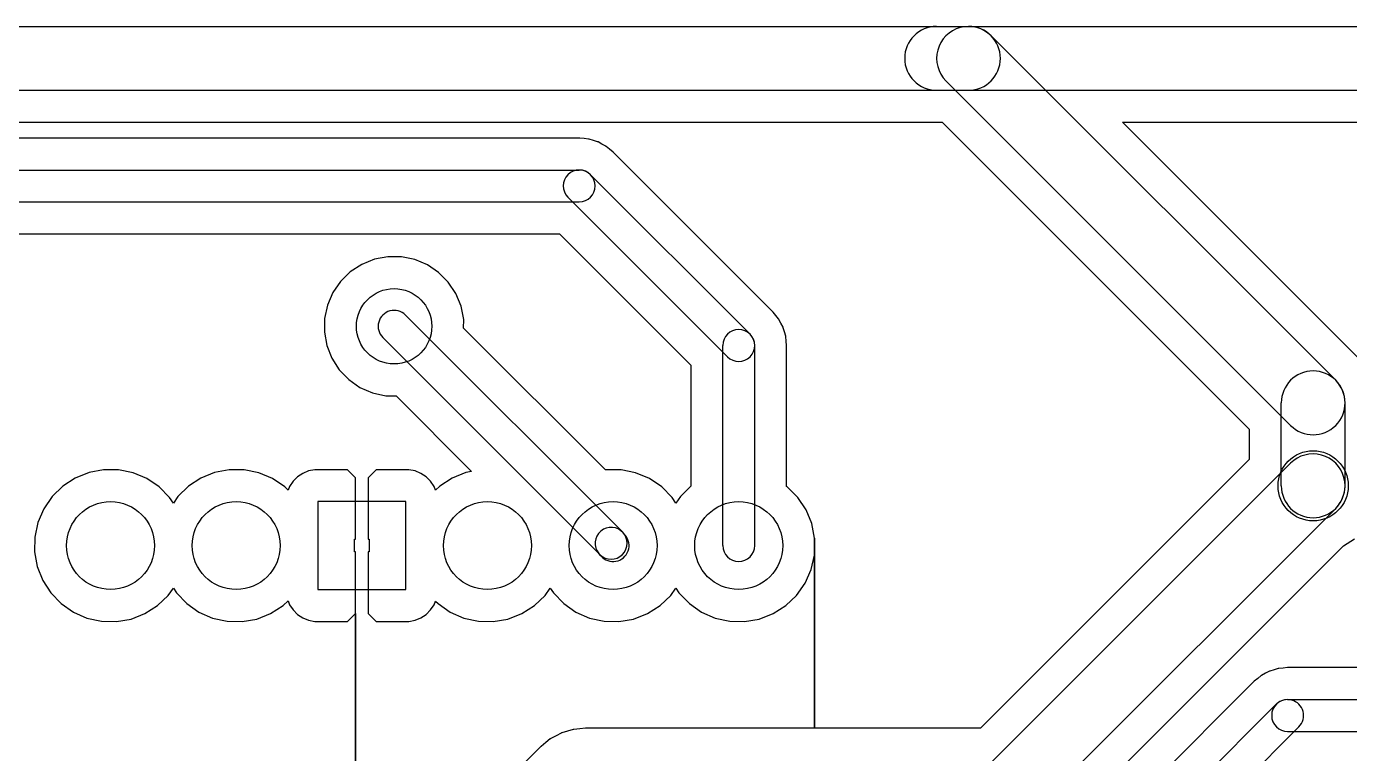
# Model space of a CAD drawing. Extents: x 10 to 213, y -213 to -15.
# Drawn here: x 87.43 to 113.75, y -100.58 to -86.11 of the extents above; entities that cross this region are included whole.
import ezdxf

# ---------------------------------------------------------------- set-up
doc = ezdxf.new("R2010")
doc.units = 0
doc.header["$MEASUREMENT"] = 0
doc.layers.add('BLACK', color=250, linetype='CONTINUOUS')

msp = doc.modelspace()

# ---------------------------------------------------------------- linework, layer by layer
at = {"layer": 'BLACK'}
for p, q in [((72.009, -86.106), (106.172, -86.106)), ((105.537, -86.106), (106.172, -86.106)), ((105.537, -86.106), (131.191, -86.106)), ((113.479, -93.15), (106.621, -86.292)), ((72.009, -87.376), (106.172, -87.376)), ((105.537, -87.376), (106.172, -87.376)), ((105.537, -87.376), (131.191, -87.376)), ((112.581, -94.048), (105.723, -87.19)), ((72.5351, -88.011), (105.537, -88.011)), ((72.5351, -88.011), (105.537, -88.011)), ((105.537, -88.011), (105.646, -88.011)), ((105.537, -88.011), (105.646, -88.011)), ((105.646, -88.011), (111.76, -94.1251)), ((105.646, -88.011), (111.76, -94.1251)), ((113.928, -92.701), (109.238, -88.011)), ((109.238, -88.011), (130.665, -88.011)), ((113.928, -92.701), (109.238, -88.011)), ((109.238, -88.011), (130.665, -88.011)), ((98.425, -88.3285), (85.979, -88.3285)), ((98.425, -88.3285), (85.979, -88.3285)), ((98.4282, -88.3285), (98.425, -88.3285)), ((98.4282, -88.3285), (98.425, -88.3285)), ((98.4283, -88.3285), (98.4282, -88.3285)), ((98.4283, -88.3285), (98.4282, -88.3285)), ((98.4285, -88.3285), (98.4283, -88.3285)), ((98.4285, -88.3285), (98.4283, -88.3285)), ((98.4383, -88.3286), (98.4285, -88.3285)), ((98.4383, -88.3286), (98.4285, -88.3285)), ((98.5258, -88.3384), (98.4383, -88.3286)), ((98.5258, -88.3384), (98.4383, -88.3286)), ((98.6133, -88.3473), (98.5258, -88.3384)), ((98.6133, -88.3473), (98.5258, -88.3384)), ((98.6181, -88.3488), (98.6133, -88.3473)), ((98.6181, -88.3488), (98.6133, -88.3473)), ((98.623, -88.3493), (98.6181, -88.3488)), ((98.623, -88.3493), (98.6181, -88.3488)), ((98.7069, -88.3759), (98.623, -88.3493)), ((98.7069, -88.3759), (98.623, -88.3493)), ((98.791, -88.4016), (98.7069, -88.3759)), ((98.791, -88.4016), (98.7069, -88.3759)), ((98.7955, -88.404), (98.791, -88.4016)), ((98.7955, -88.404), (98.791, -88.4016)), ((98.8002, -88.4055), (98.7955, -88.404)), ((98.8002, -88.4055), (98.7955, -88.404)), ((98.8773, -88.4479), (98.8002, -88.4055)), ((98.8773, -88.4479), (98.8002, -88.4055)), ((98.9549, -88.4895), (98.8773, -88.4479)), ((98.9549, -88.4895), (98.8773, -88.4479)), ((98.9587, -88.4927), (98.9549, -88.4895)), ((98.9587, -88.4927), (98.9549, -88.4895)), ((98.9631, -88.4951), (98.9587, -88.4927)), ((98.9631, -88.4951), (98.9587, -88.4927)), ((99.0305, -88.5516), (98.9631, -88.4951)), ((99.0305, -88.5516), (98.9631, -88.4951)), ((99.0985, -88.6075), (99.0305, -88.5516)), ((99.0985, -88.6075), (99.0305, -88.5516)), ((102.274, -91.7825), (99.0985, -88.6075)), ((102.274, -91.7825), (99.0985, -88.6075)), ((85.979, -88.9635), (98.425, -88.9635)), ((98.6495, -89.0565), (101.825, -92.2315)), ((98.2005, -89.5055), (101.375, -92.6805)), ((85.979, -89.5985), (98.425, -89.5985)), ((86.3735, -90.2335), (98.0305, -90.2335)), ((86.3735, -90.2335), (98.0305, -90.2335)), ((98.0305, -90.2335), (100.648, -92.8505)), ((98.0305, -90.2335), (100.648, -92.8505)), ((94.3491, -90.7399), (94.0972, -90.8417)), ((94.3491, -90.7399), (94.0972, -90.8417)), ((94.6159, -90.689), (94.3491, -90.7399)), ((94.6159, -90.689), (94.3491, -90.7399)), ((94.8875, -90.6909), (94.6159, -90.689)), ((94.8875, -90.6909), (94.6159, -90.689)), ((95.1535, -90.7455), (94.8875, -90.6909)), ((95.1535, -90.7455), (94.8875, -90.6909)), ((95.4039, -90.8508), (95.1535, -90.7455)), ((95.4039, -90.8508), (95.1535, -90.7455)), ((93.87, -90.9904), (93.6759, -91.1804)), ((93.87, -90.9904), (93.6759, -91.1804)), ((94.0972, -90.8417), (93.87, -90.9904)), ((94.0972, -90.8417), (93.87, -90.9904)), ((95.6291, -91.0027), (95.4039, -90.8508)), ((95.6291, -91.0027), (95.4039, -90.8508)), ((95.8205, -91.1954), (95.6291, -91.0027)), ((95.8205, -91.1954), (95.6291, -91.0027)), ((93.6759, -91.1804), (93.5224, -91.4045)), ((93.6759, -91.1804), (93.5224, -91.4045)), ((95.9708, -91.4216), (95.8205, -91.1954)), ((95.9708, -91.4216), (95.8205, -91.1954)), ((93.5224, -91.4045), (93.4154, -91.6542)), ((93.5224, -91.4045), (93.4154, -91.6542)), ((96.0743, -91.6728), (95.9708, -91.4216)), ((96.0743, -91.6728), (95.9708, -91.4216)), ((93.4154, -91.6542), (93.359, -91.9199)), ((93.4154, -91.6542), (93.359, -91.9199)), ((99.2845, -96.1685), (94.9665, -91.8505)), ((96.1271, -91.9392), (96.0743, -91.6728)), ((96.1271, -91.9392), (96.0743, -91.6728)), ((102.276, -91.7847), (102.274, -91.7825)), ((102.276, -91.7847), (102.274, -91.7825)), ((102.276, -91.7848), (102.276, -91.7847)), ((102.276, -91.7848), (102.276, -91.7847)), ((102.276, -91.785), (102.276, -91.7848)), ((102.276, -91.785), (102.276, -91.7848)), ((102.283, -91.792), (102.276, -91.785)), ((102.283, -91.792), (102.276, -91.785)), ((102.338, -91.8608), (102.283, -91.792)), ((102.338, -91.8608), (102.283, -91.792)), ((102.393, -91.9289), (102.338, -91.8608)), ((102.393, -91.9289), (102.338, -91.8608)), ((93.359, -91.9199), (93.3552, -92.1915)), ((93.359, -91.9199), (93.3552, -92.1915)), ((96.1247, -92.1106), (96.1271, -91.9392)), ((96.1247, -92.1106), (96.1271, -91.9392)), ((98.9461, -94.9321), (96.1247, -92.1106)), ((98.9461, -94.9321), (96.1247, -92.1106)), ((102.396, -91.9333), (102.393, -91.9289)), ((102.396, -91.9333), (102.393, -91.9289)), ((102.399, -91.9372), (102.396, -91.9333)), ((102.399, -91.9372), (102.396, -91.9333)), ((102.439, -92.0154), (102.399, -91.9372)), ((102.439, -92.0154), (102.399, -91.9372)), ((102.481, -92.093), (102.439, -92.0154)), ((102.481, -92.093), (102.439, -92.0154)), ((102.482, -92.0978), (102.481, -92.093)), ((102.482, -92.0978), (102.481, -92.093)), ((102.484, -92.1023), (102.482, -92.0978)), ((102.484, -92.1023), (102.482, -92.0978)), ((102.509, -92.1868), (102.484, -92.1023)), ((102.509, -92.1868), (102.484, -92.1023)), ((93.3552, -92.1915), (93.4042, -92.4586)), ((93.3552, -92.1915), (93.4042, -92.4586)), ((98.8355, -96.6175), (94.5175, -92.2995)), ((102.534, -92.271), (102.509, -92.1868)), ((102.534, -92.271), (102.509, -92.1868)), ((102.535, -92.276), (102.534, -92.271)), ((102.535, -92.276), (102.534, -92.271)), ((102.536, -92.2808), (102.535, -92.276)), ((102.536, -92.2808), (102.535, -92.276)), ((102.544, -92.3684), (102.536, -92.2808)), ((102.544, -92.3684), (102.536, -92.2808)), ((102.553, -92.456), (102.544, -92.3684)), ((102.553, -92.456), (102.544, -92.3684)), ((93.4042, -92.4586), (93.5042, -92.7111)), ((93.4042, -92.4586), (93.5042, -92.7111)), ((101.283, -96.44), (101.283, -92.456)), ((101.918, -96.44), (101.918, -92.456)), ((102.553, -95.261), (102.553, -92.456)), ((102.553, -95.261), (102.553, -92.456)), ((93.5042, -92.7111), (93.6513, -92.9395)), ((93.5042, -92.7111), (93.6513, -92.9395)), ((100.648, -92.8505), (100.648, -95.2592)), ((100.648, -92.8505), (100.648, -95.2592)), ((93.6513, -92.9395), (93.84, -93.1348)), ((93.6513, -92.9395), (93.84, -93.1348)), ((93.84, -93.1348), (94.063, -93.2898)), ((93.84, -93.1348), (94.063, -93.2898)), ((94.063, -93.2898), (94.3119, -93.3986)), ((94.063, -93.2898), (94.3119, -93.3986)), ((94.3119, -93.3986), (94.5772, -93.4569)), ((94.3119, -93.3986), (94.5772, -93.4569)), ((94.5772, -93.4569), (94.7811, -93.4612)), ((94.5772, -93.4569), (94.7811, -93.4612)), ((94.7811, -93.4612), (96.2831, -94.9632)), ((94.7811, -93.4612), (96.2831, -94.9632)), ((112.395, -95.25), (112.395, -93.599)), ((113.665, -95.25), (113.665, -93.599)), ((111.76, -94.1251), (111.76, -94.7239)), ((111.76, -94.1251), (111.76, -94.7239)), ((111.76, -94.7239), (106.408, -100.076)), ((111.76, -94.7239), (106.408, -100.076)), ((88.6716, -94.9844), (88.397, -95.0954)), ((88.6716, -94.9844), (88.397, -95.0954)), ((88.9625, -94.9289), (88.6716, -94.9844)), ((88.9625, -94.9289), (88.6716, -94.9844)), ((89.2586, -94.931), (88.9625, -94.9289)), ((89.2586, -94.931), (88.9625, -94.9289)), ((89.5487, -94.9906), (89.2586, -94.931)), ((89.5487, -94.9906), (89.2586, -94.931)), ((89.8217, -95.1053), (89.5487, -94.9906)), ((89.8217, -95.1053), (89.5487, -94.9906)), ((91.1716, -94.9844), (90.897, -95.0954)), ((91.1716, -94.9844), (90.897, -95.0954)), ((91.4625, -94.9289), (91.1716, -94.9844)), ((91.4625, -94.9289), (91.1716, -94.9844)), ((91.7586, -94.931), (91.4625, -94.9289)), ((91.7586, -94.931), (91.4625, -94.9289)), ((92.0487, -94.9906), (91.7586, -94.931)), ((92.0487, -94.9906), (91.7586, -94.931)), ((92.3217, -95.1053), (92.0487, -94.9906)), ((92.3217, -95.1053), (92.0487, -94.9906)), ((92.9254, -95.0016), (92.8217, -95.0705)), ((92.9254, -95.0016), (92.8217, -95.0705)), ((93.0406, -94.9542), (92.9254, -95.0016)), ((93.0406, -94.9542), (92.9254, -95.0016)), ((93.1627, -94.93), (93.0406, -94.9542)), ((93.1627, -94.93), (93.0406, -94.9542)), ((93.8143, -94.93), (93.1627, -94.93)), ((93.8143, -94.93), (93.1627, -94.93)), ((93.973, -95.0888), (93.8143, -94.93)), ((93.973, -95.0888), (93.8143, -94.93)), ((94.3858, -94.93), (94.227, -95.0888)), ((94.3858, -94.93), (94.227, -95.0888)), ((95.0373, -94.93), (94.3858, -94.93)), ((95.0373, -94.93), (94.3858, -94.93)), ((95.1594, -94.9542), (95.0373, -94.93)), ((95.1594, -94.9542), (95.0373, -94.93)), ((95.2746, -95.0016), (95.1594, -94.9542)), ((95.2746, -95.0016), (95.1594, -94.9542)), ((95.3783, -95.0705), (95.2746, -95.0016)), ((95.3783, -95.0705), (95.2746, -95.0016)), ((96.1716, -94.9844), (95.897, -95.0954)), ((96.1716, -94.9844), (95.897, -95.0954)), ((96.2831, -94.9632), (96.1716, -94.9844)), ((96.2831, -94.9632), (96.1716, -94.9844)), ((98.9625, -94.9289), (98.9461, -94.9321)), ((98.9625, -94.9289), (98.9461, -94.9321)), ((99.2586, -94.931), (98.9625, -94.9289)), ((99.2586, -94.931), (98.9625, -94.9289)), ((99.5487, -94.9906), (99.2586, -94.931)), ((99.5487, -94.9906), (99.2586, -94.931)), ((99.8217, -95.1053), (99.5487, -94.9906)), ((99.8217, -95.1053), (99.5487, -94.9906)), ((106.485, -100.897), (112.581, -94.801)), ((88.1493, -95.2575), (87.9377, -95.4647)), ((88.1493, -95.2575), (87.9377, -95.4647)), ((88.397, -95.0954), (88.1493, -95.2575)), ((88.397, -95.0954), (88.1493, -95.2575)), ((90.0672, -95.2709), (89.8217, -95.1053)), ((90.0672, -95.2709), (89.8217, -95.1053)), ((90.2758, -95.481), (90.0672, -95.2709)), ((90.2758, -95.481), (90.0672, -95.2709)), ((90.6493, -95.2575), (90.4377, -95.4647)), ((90.6493, -95.2575), (90.4377, -95.4647)), ((90.897, -95.0954), (90.6493, -95.2575)), ((90.897, -95.0954), (90.6493, -95.2575)), ((92.5672, -95.2709), (92.3217, -95.1053)), ((92.5672, -95.2709), (92.3217, -95.1053)), ((92.6322, -95.3364), (92.5672, -95.2709)), ((92.6322, -95.3364), (92.5672, -95.2709)), ((92.6637, -95.2615), (92.6322, -95.3364)), ((92.6637, -95.2615), (92.6322, -95.3364)), ((92.7334, -95.1583), (92.6637, -95.2615)), ((92.7334, -95.1583), (92.6637, -95.2615)), ((92.8217, -95.0705), (92.7334, -95.1583)), ((92.8217, -95.0705), (92.7334, -95.1583)), ((93.973, -96.313), (93.973, -95.0888)), ((93.973, -96.313), (93.973, -95.0888)), ((94.227, -95.0888), (94.227, -96.313)), ((94.227, -95.0888), (94.227, -96.313)), ((95.4666, -95.1583), (95.3783, -95.0705)), ((95.4666, -95.1583), (95.3783, -95.0705)), ((95.5363, -95.2615), (95.4666, -95.1583)), ((95.5363, -95.2615), (95.4666, -95.1583)), ((95.568, -95.337), (95.5363, -95.2615)), ((95.568, -95.337), (95.5363, -95.2615)), ((95.6493, -95.2575), (95.568, -95.337)), ((95.6493, -95.2575), (95.568, -95.337)), ((95.897, -95.0954), (95.6493, -95.2575)), ((95.897, -95.0954), (95.6493, -95.2575)), ((100.067, -95.2709), (99.8217, -95.1053)), ((100.067, -95.2709), (99.8217, -95.1053)), ((100.276, -95.481), (100.067, -95.2709)), ((100.276, -95.481), (100.067, -95.2709)), ((100.648, -95.2592), (100.438, -95.4647)), ((100.648, -95.2592), (100.438, -95.4647)), ((102.567, -95.2709), (102.553, -95.261)), ((102.567, -95.2709), (102.553, -95.261)), ((102.776, -95.481), (102.567, -95.2709)), ((102.776, -95.481), (102.567, -95.2709)), ((87.9377, -95.4647), (87.7704, -95.709)), ((87.9377, -95.4647), (87.7704, -95.709)), ((90.35, -95.5927), (90.2758, -95.481)), ((90.35, -95.5927), (90.2758, -95.481)), ((90.4377, -95.4647), (90.35, -95.5927)), ((90.4377, -95.4647), (90.35, -95.5927)), ((94.975, -95.565), (93.225, -95.565)), ((93.225, -95.565), (93.225, -97.315)), ((94.975, -97.315), (94.975, -95.565)), ((100.35, -95.5927), (100.276, -95.481)), ((100.35, -95.5927), (100.276, -95.481)), ((100.438, -95.4647), (100.35, -95.5927)), ((100.438, -95.4647), (100.35, -95.5927)), ((102.94, -95.7277), (102.776, -95.481)), ((102.94, -95.7277), (102.776, -95.481)), ((87.7704, -95.709), (87.6537, -95.9812)), ((87.7704, -95.709), (87.6537, -95.9812)), ((103.053, -96.0015), (102.94, -95.7277)), ((103.053, -96.0015), (102.94, -95.7277)), ((107.383, -101.795), (113.479, -95.699)), ((87.6537, -95.9812), (87.5922, -96.2709)), ((87.6537, -95.9812), (87.5922, -96.2709)), ((103.11, -96.2919), (103.053, -96.0015)), ((103.11, -96.2919), (103.053, -96.0015)), ((87.5922, -96.2709), (87.588, -96.567)), ((87.5922, -96.2709), (87.588, -96.567)), ((93.953, -96.567), (93.953, -96.313)), ((93.953, -96.313), (93.973, -96.313)), ((93.953, -96.567), (93.953, -96.313)), ((93.953, -96.313), (93.973, -96.313)), ((94.227, -96.313), (94.247, -96.313)), ((94.227, -96.313), (94.247, -96.313)), ((94.247, -96.313), (94.247, -96.567)), ((94.247, -96.313), (94.247, -96.567)), ((99.3421, -96.2347), (99.3022, -96.1876)), ((103.105, -96.6302), (103.11, -96.2919)), ((103.105, -96.6302), (103.11, -96.2919)), ((103.11, -100.076), (103.11, -96.2919)), ((103.11, -96.2919), (103.11, -100.076)), ((103.11, -100.076), (103.11, -96.2919)), ((103.11, -96.2919), (103.11, -100.076)), ((113.634, -96.446), (113.855, -96.3059)), ((113.634, -96.446), (113.855, -96.3059)), ((87.588, -96.567), (87.6415, -96.8582)), ((87.588, -96.567), (87.6415, -96.8582)), ((93.973, -96.567), (93.953, -96.567)), ((93.973, -96.567), (93.953, -96.567)), ((93.973, -97.7913), (93.973, -96.567)), ((93.973, -97.7913), (93.973, -96.567)), ((94.247, -96.567), (94.227, -96.567)), ((94.227, -96.567), (94.227, -97.7913)), ((94.247, -96.567), (94.227, -96.567)), ((94.227, -96.567), (94.227, -97.7913)), ((98.8578, -96.6454), (98.8179, -96.5983)), ((107.832, -102.244), (113.627, -96.4486)), ((107.832, -102.244), (113.627, -96.4486)), ((113.627, -96.4486), (113.634, -96.446)), ((113.627, -96.4486), (113.634, -96.446)), ((87.6415, -96.8582), (87.7505, -97.1336)), ((87.6415, -96.8582), (87.7505, -97.1336)), ((103.04, -96.9189), (103.105, -96.6302)), ((103.04, -96.9189), (103.105, -96.6302)), ((87.7505, -97.1336), (87.9109, -97.3825)), ((87.7505, -97.1336), (87.9109, -97.3825)), ((102.919, -97.1895), (103.04, -96.9189)), ((102.919, -97.1895), (103.04, -96.9189)), ((87.9109, -97.3825), (88.1166, -97.5955)), ((87.9109, -97.3825), (88.1166, -97.5955)), ((90.2486, -97.4314), (90.3499, -97.2878)), ((90.2486, -97.4314), (90.3499, -97.2878)), ((90.3499, -97.2878), (90.4109, -97.3825)), ((90.3499, -97.2878), (90.4109, -97.3825)), ((90.4109, -97.3825), (90.6166, -97.5955)), ((90.4109, -97.3825), (90.6166, -97.5955)), ((93.225, -97.315), (94.975, -97.315)), ((97.7486, -97.4314), (97.8499, -97.2878)), ((97.7486, -97.4314), (97.8499, -97.2878)), ((97.8499, -97.2878), (97.9109, -97.3825)), ((97.8499, -97.2878), (97.9109, -97.3825)), ((97.9109, -97.3825), (98.1166, -97.5955)), ((97.9109, -97.3825), (98.1166, -97.5955)), ((100.249, -97.4314), (100.35, -97.2878)), ((100.249, -97.4314), (100.35, -97.2878)), ((100.35, -97.2878), (100.411, -97.3825)), ((100.35, -97.2878), (100.411, -97.3825)), ((100.411, -97.3825), (100.617, -97.5955)), ((100.411, -97.3825), (100.617, -97.5955)), ((102.749, -97.4314), (102.919, -97.1895)), ((102.749, -97.4314), (102.919, -97.1895)), ((88.1166, -97.5955), (88.3598, -97.7645)), ((88.1166, -97.5955), (88.3598, -97.7645)), ((89.7841, -97.7943), (90.0341, -97.6357)), ((89.7841, -97.7943), (90.0341, -97.6357)), ((90.0341, -97.6357), (90.2486, -97.4314)), ((90.0341, -97.6357), (90.2486, -97.4314)), ((90.6166, -97.5955), (90.8598, -97.7645)), ((90.6166, -97.5955), (90.8598, -97.7645)), ((92.2841, -97.7943), (92.5341, -97.6357)), ((92.2841, -97.7943), (92.5341, -97.6357)), ((92.5341, -97.6357), (92.6318, -97.5426)), ((92.5341, -97.6357), (92.6318, -97.5426)), ((92.6318, -97.5426), (92.6637, -97.6185)), ((92.6318, -97.5426), (92.6637, -97.6185)), ((92.6637, -97.6185), (92.7334, -97.7217)), ((92.6637, -97.6185), (92.7334, -97.7217)), ((95.4666, -97.7217), (95.5363, -97.6185)), ((95.4666, -97.7217), (95.5363, -97.6185)), ((95.5363, -97.6185), (95.5674, -97.5445)), ((95.5363, -97.6185), (95.5674, -97.5445)), ((95.5674, -97.5445), (95.6166, -97.5955)), ((95.5674, -97.5445), (95.6166, -97.5955)), ((95.6166, -97.5955), (95.8598, -97.7645)), ((95.6166, -97.5955), (95.8598, -97.7645)), ((97.2841, -97.7943), (97.5341, -97.6357)), ((97.2841, -97.7943), (97.5341, -97.6357)), ((97.5341, -97.6357), (97.7486, -97.4314)), ((97.5341, -97.6357), (97.7486, -97.4314)), ((98.1166, -97.5955), (98.3598, -97.7645)), ((98.1166, -97.5955), (98.3598, -97.7645)), ((99.7841, -97.7943), (100.034, -97.6357)), ((99.7841, -97.7943), (100.034, -97.6357)), ((100.034, -97.6357), (100.249, -97.4314)), ((100.034, -97.6357), (100.249, -97.4314)), ((100.617, -97.5955), (100.86, -97.7645)), ((100.617, -97.5955), (100.86, -97.7645)), ((102.284, -97.7943), (102.534, -97.6357)), ((102.284, -97.7943), (102.534, -97.6357)), ((102.534, -97.6357), (102.749, -97.4314)), ((102.534, -97.6357), (102.749, -97.4314)), ((88.3598, -97.7645), (88.6311, -97.883)), ((88.3598, -97.7645), (88.6311, -97.883)), ((88.6311, -97.883), (88.9203, -97.9466)), ((88.6311, -97.883), (88.9203, -97.9466)), ((89.2164, -97.9528), (89.508, -97.9014)), ((89.2164, -97.9528), (89.508, -97.9014)), ((89.508, -97.9014), (89.7841, -97.7943)), ((89.508, -97.9014), (89.7841, -97.7943)), ((90.8598, -97.7645), (91.1311, -97.883)), ((90.8598, -97.7645), (91.1311, -97.883)), ((91.1311, -97.883), (91.4203, -97.9466)), ((91.1311, -97.883), (91.4203, -97.9466)), ((91.7164, -97.9528), (92.008, -97.9014)), ((91.7164, -97.9528), (92.008, -97.9014)), ((92.008, -97.9014), (92.2841, -97.7943)), ((92.008, -97.9014), (92.2841, -97.7943)), ((92.7334, -97.7217), (92.8217, -97.8095)), ((92.7334, -97.7217), (92.8217, -97.8095)), ((92.8217, -97.8095), (92.9254, -97.8784)), ((92.8217, -97.8095), (92.9254, -97.8784)), ((92.9254, -97.8784), (93.0406, -97.9258)), ((92.9254, -97.8784), (93.0406, -97.9258)), ((93.0406, -97.9258), (93.1627, -97.95)), ((93.0406, -97.9258), (93.1627, -97.95)), ((93.8143, -97.95), (93.973, -97.7913)), ((93.8143, -97.95), (93.973, -97.7913)), ((93.973, -105.329), (93.973, -97.7913)), ((93.973, -97.7913), (93.973, -105.329)), ((93.973, -105.329), (93.973, -97.7913)), ((93.973, -97.7913), (93.973, -105.329)), ((94.227, -97.7913), (94.3858, -97.95)), ((94.227, -97.7913), (94.3858, -97.95)), ((95.0373, -97.95), (95.1594, -97.9258)), ((95.0373, -97.95), (95.1594, -97.9258)), ((95.1594, -97.9258), (95.2746, -97.8784)), ((95.1594, -97.9258), (95.2746, -97.8784)), ((95.2746, -97.8784), (95.3783, -97.8095)), ((95.2746, -97.8784), (95.3783, -97.8095)), ((95.3783, -97.8095), (95.4666, -97.7217)), ((95.3783, -97.8095), (95.4666, -97.7217)), ((95.8598, -97.7645), (96.1311, -97.883)), ((95.8598, -97.7645), (96.1311, -97.883)), ((96.1311, -97.883), (96.4203, -97.9466)), ((96.1311, -97.883), (96.4203, -97.9466)), ((96.7164, -97.9528), (97.008, -97.9014)), ((96.7164, -97.9528), (97.008, -97.9014)), ((97.008, -97.9014), (97.2841, -97.7943)), ((97.008, -97.9014), (97.2841, -97.7943)), ((98.3598, -97.7645), (98.6311, -97.883)), ((98.3598, -97.7645), (98.6311, -97.883)), ((98.6311, -97.883), (98.9203, -97.9466)), ((98.6311, -97.883), (98.9203, -97.9466)), ((99.2164, -97.9528), (99.508, -97.9014)), ((99.2164, -97.9528), (99.508, -97.9014)), ((99.508, -97.9014), (99.7841, -97.7943)), ((99.508, -97.9014), (99.7841, -97.7943)), ((100.86, -97.7645), (101.131, -97.883)), ((100.86, -97.7645), (101.131, -97.883)), ((101.131, -97.883), (101.42, -97.9466)), ((101.131, -97.883), (101.42, -97.9466)), ((101.716, -97.9528), (102.008, -97.9014)), ((101.716, -97.9528), (102.008, -97.9014)), ((102.008, -97.9014), (102.284, -97.7943)), ((102.008, -97.9014), (102.284, -97.7943)), ((88.9203, -97.9466), (89.2164, -97.9528)), ((88.9203, -97.9466), (89.2164, -97.9528)), ((91.4203, -97.9466), (91.7164, -97.9528)), ((91.4203, -97.9466), (91.7164, -97.9528)), ((93.1627, -97.95), (93.8143, -97.95)), ((93.1627, -97.95), (93.8143, -97.95)), ((94.3858, -97.95), (95.0373, -97.95)), ((94.3858, -97.95), (95.0373, -97.95)), ((96.4203, -97.9466), (96.7164, -97.9528)), ((96.4203, -97.9466), (96.7164, -97.9528)), ((98.9203, -97.9466), (99.2164, -97.9528)), ((98.9203, -97.9466), (99.2164, -97.9528)), ((101.42, -97.9466), (101.716, -97.9528)), ((101.42, -97.9466), (101.716, -97.9528)), ((112.081, -98.9827), (112.003, -99.0232)), ((112.081, -98.9827), (112.003, -99.0232)), ((112.159, -98.9414), (112.081, -98.9827)), ((112.159, -98.9414), (112.081, -98.9827)), ((112.164, -98.9399), (112.159, -98.9414)), ((112.164, -98.9399), (112.159, -98.9414)), ((112.168, -98.9376), (112.164, -98.9399)), ((112.168, -98.9376), (112.164, -98.9399)), ((112.253, -98.9131), (112.168, -98.9376)), ((112.253, -98.9131), (112.168, -98.9376)), ((112.337, -98.8876), (112.253, -98.9131)), ((112.337, -98.8876), (112.253, -98.9131)), ((112.342, -98.8872), (112.337, -98.8876)), ((112.342, -98.8872), (112.337, -98.8876)), ((112.347, -98.8858), (112.342, -98.8872)), ((112.347, -98.8858), (112.342, -98.8872)), ((112.434, -98.8781), (112.347, -98.8858)), ((112.434, -98.8781), (112.347, -98.8858)), ((112.522, -98.8695), (112.434, -98.8781)), ((112.522, -98.8695), (112.434, -98.8781)), ((115.062, -98.8695), (112.522, -98.8695)), ((115.062, -98.8695), (112.522, -98.8695)), ((111.848, -99.1485), (101.459, -109.538)), ((111.848, -99.1485), (101.459, -109.538)), ((111.851, -99.1463), (111.848, -99.1485)), ((111.851, -99.1463), (111.848, -99.1485)), ((111.858, -99.1391), (111.851, -99.146)), ((111.858, -99.1391), (111.851, -99.146)), ((111.851, -99.146), (111.851, -99.1461)), ((111.851, -99.146), (111.851, -99.1461)), ((111.851, -99.1461), (111.851, -99.1463)), ((111.851, -99.1461), (111.851, -99.1463)), ((111.927, -99.0842), (111.858, -99.1391)), ((111.927, -99.0842), (111.858, -99.1391)), ((111.995, -99.0286), (111.927, -99.0842)), ((111.995, -99.0286), (111.927, -99.0842)), ((111.999, -99.0263), (111.995, -99.0286)), ((111.999, -99.0263), (111.995, -99.0286)), ((112.003, -99.0232), (111.999, -99.0263)), ((112.003, -99.0232), (111.999, -99.0263)), ((112.522, -99.5045), (115.062, -99.5045)), ((101.629, -110.265), (112.297, -99.5975)), ((97.8492, -100.288), (97.7583, -100.362)), ((97.8492, -100.288), (97.7583, -100.362)), ((97.8551, -100.285), (97.8492, -100.288)), ((97.8551, -100.285), (97.8492, -100.288)), ((97.8603, -100.281), (97.8551, -100.285)), ((97.8603, -100.281), (97.8551, -100.285)), ((97.9645, -100.227), (97.8603, -100.281)), ((97.9645, -100.227), (97.8603, -100.281)), ((98.068, -100.172), (97.9645, -100.227)), ((98.068, -100.172), (97.9645, -100.227)), ((98.0744, -100.17), (98.068, -100.172)), ((98.0744, -100.17), (98.068, -100.172)), ((98.0804, -100.167), (98.0744, -100.17)), ((98.0804, -100.167), (98.0744, -100.17)), ((98.193, -100.134), (98.0804, -100.167)), ((98.193, -100.134), (98.0804, -100.167)), ((98.3053, -100.1), (98.193, -100.134)), ((98.3053, -100.1), (98.193, -100.134)), ((98.312, -100.1), (98.3053, -100.1)), ((98.312, -100.1), (98.3053, -100.1)), ((98.3184, -100.098), (98.312, -100.1)), ((98.3184, -100.098), (98.312, -100.1)), ((98.4351, -100.087), (98.3184, -100.098)), ((98.4351, -100.087), (98.3184, -100.098)), ((98.552, -100.076), (98.4351, -100.087)), ((98.552, -100.076), (98.4351, -100.087)), ((103.11, -100.076), (98.552, -100.076)), ((103.11, -100.076), (98.552, -100.076)), ((102.079, -110.715), (112.747, -100.047)), ((106.408, -100.076), (103.11, -100.076)), ((106.408, -100.076), (103.11, -100.076)), ((112.522, -100.14), (115.062, -100.14)), ((97.654, -100.448), (95.702, -102.4)), ((97.654, -100.448), (95.702, -102.4)), ((97.657, -100.445), (97.654, -100.448)), ((97.657, -100.445), (97.654, -100.448)), ((97.6571, -100.445), (97.657, -100.445)), ((97.6571, -100.445), (97.657, -100.445)), ((97.6573, -100.445), (97.6571, -100.445)), ((97.6573, -100.445), (97.6571, -100.445)), ((97.6666, -100.436), (97.6573, -100.445)), ((97.6666, -100.436), (97.6573, -100.445)), ((97.7583, -100.362), (97.6666, -100.436)), ((97.7583, -100.362), (97.6666, -100.436))]:
    msp.add_line(p, q, dxfattribs=at)
for centre, radius in [((94.742, -92.075), 0.75), ((113.03, -95.25), 0.6985), ((89.1, -96.44), 0.875), ((91.6, -96.44), 0.875), ((96.6, -96.44), 0.875), ((99.1, -96.44), 0.875), ((101.6, -96.44), 0.875)]:
    msp.add_circle(centre, radius, dxfattribs=at)
for centre, radius, start, end in [((105.537, -86.741), 0.635, 90, 270), ((105.537, -86.741), 0.635, 90, 270), ((106.172, -86.741), 0.635, 405, 585), ((106.172, -86.741), 0.635, 270, 450), ((106.172, -86.741), 0.635, 270, 450), ((98.425, -89.281), 0.3175, 45, 225), ((98.425, -89.281), 0.3175, 270, 450), ((94.742, -92.075), 0.3175, 405, 585), ((101.6, -92.456), 0.3175, 360, 540), ((101.6, -92.456), 0.3175, 225, 405), ((113.03, -93.599), 0.635, 360, 540), ((113.03, -93.599), 0.635, 225, 405), ((113.03, -95.25), 0.635, 315, 495), ((113.03, -95.25), 0.635, 180, 360), ((99.06, -96.393), 0.3175, 400.3, 580.3), ((99.06, -96.393), 0.3175, 225, 405), ((99.1, -96.44), 0.3175, 220.3, 400.3), ((101.6, -96.44), 0.3175, 180, 360), ((112.522, -99.822), 0.3175, 90, 270), ((112.522, -99.822), 0.3175, 315, 495)]:
    msp.add_arc(centre, radius, start, end, dxfattribs=at)

doc.saveas('drawing.dxf')
